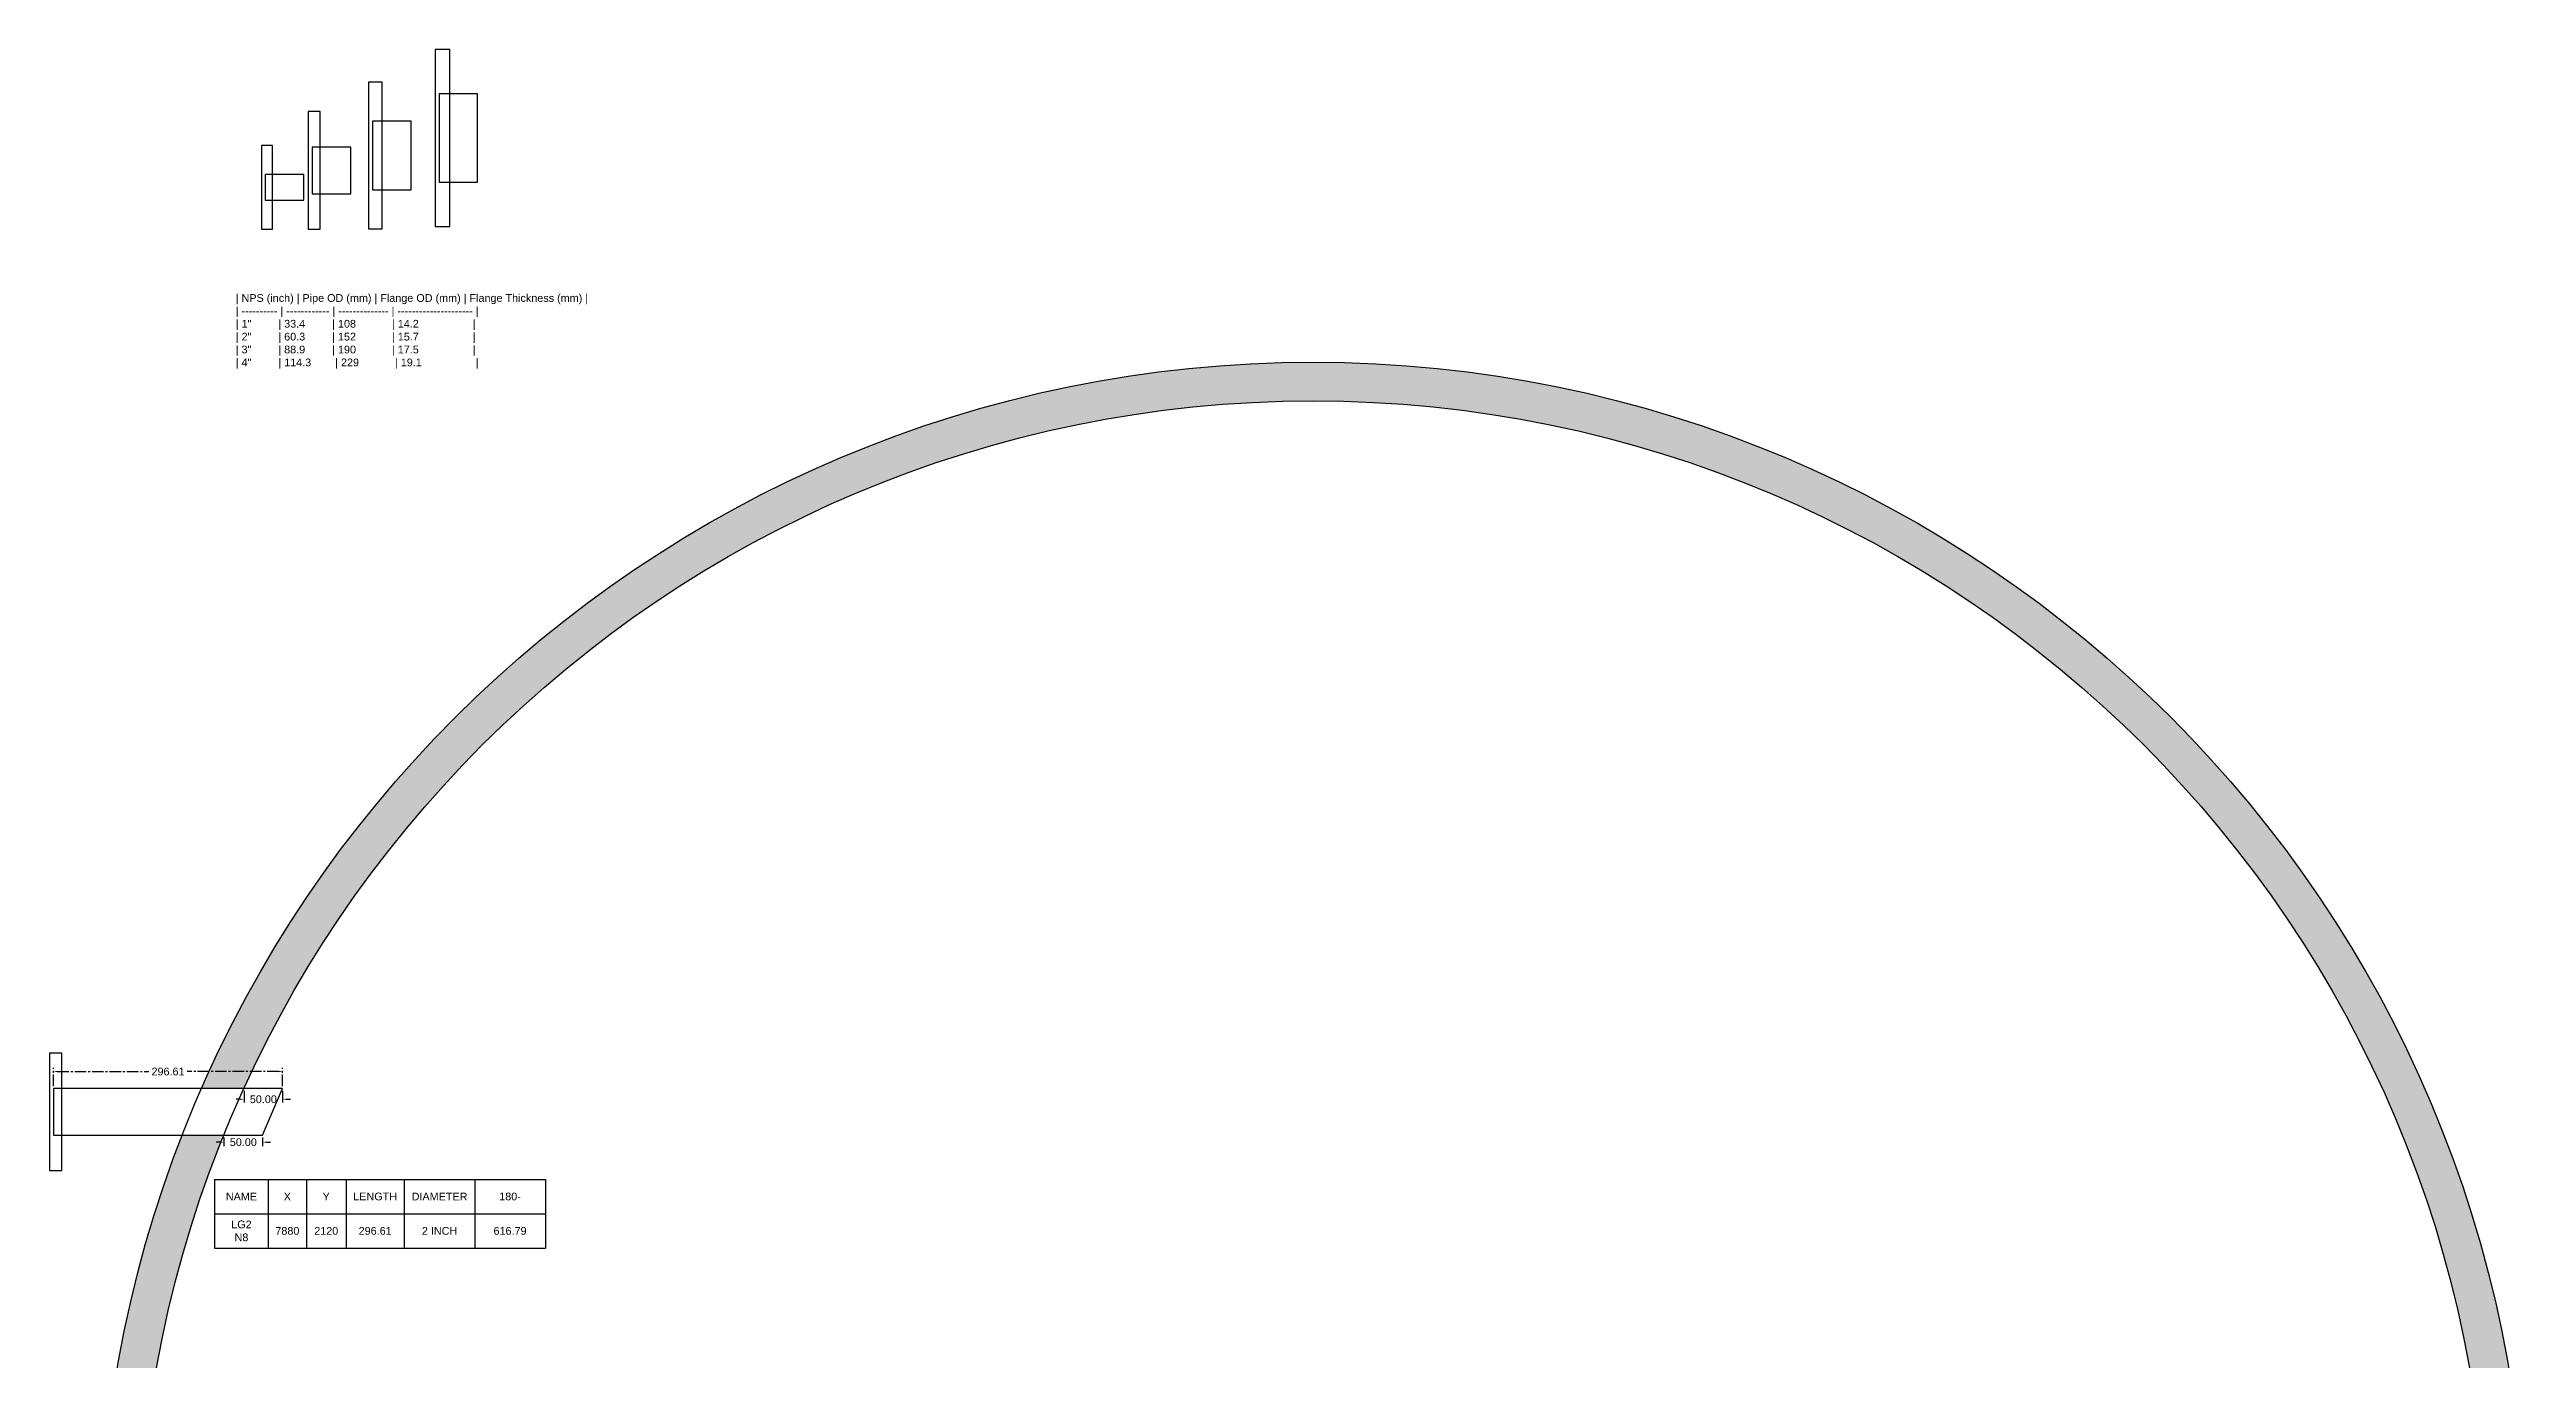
# Model space of a CAD drawing. Header units: millimetres. Extents: x 1187 to 4391, y 18 to 3563.
# Drawn here: x 1187 to 4391, y 1868 to 3563 of the extents above; entities that cross this region are included whole.
import ezdxf

# ---------------------------------------------------------------- set-up
doc = ezdxf.new("R2010")
doc.units = ezdxf.units.MM
doc.header["$LTSCALE"] = 20
doc.header["$MEASUREMENT"] = 0
doc.linetypes.add('CENTER2', pattern=[1.125, 0.75, -0.125, 0.125, -0.125])
doc.layers.get('Defpoints').update_dxf_attribs({"color": 10})
doc.styles.get("Standard").update_dxf_attribs({"font": 'arial.ttf', "height": 10})
doc.dimstyles.get("Standard").update_dxf_attribs({"dimtxt": 10, "dimasz": 5, "dimexe": 5, "dimexo": 3, "dimgap": 5, "dimtad": 0, "dimtih": 1, "dimtoh": 1, "dimzin": 0, "dimdsep": 46, "dimtxsty": 'Standard', "dimcen": -0.09, "dimclrd": 7, "dimclre": 7, "dimclrt": 7, "dimadec": 1, "dimazin": 0, "dimtfac": 1, "dimtofl": 0, "dimtmove": 0, "dimatfit": 3, "dimfxl": 1, "dimtolj": 1, "dimtzin": 0, "dimlwd": 25, "dimlwe": 25, "dimarcsym": 0})

# ---------------------------------------------------------------- blocks, each defined once
blk = doc.blocks.new('*T1')
at = {"color": 0, "linetype": 'ByBlock', "lineweight": -2, "transparency": 16777216}
for p, q in [((0, 0), (427.9, 0)), ((0, 0), (0, -89)), ((69.4, 0), (69.4, -89)), ((118.9, 0), (118.9, -89)), ((170, 0), (170, -89)), ((245.4, 0), (245.4, -89)), ((336.6, 0), (336.6, -89)), ((427.9, 0), (427.9, -89)), ((0, -44.5), (427.9, -44.5)), ((0, -89), (427.9, -89))]:
    blk.add_line(p, q, dxfattribs=at)
at = {"color": 0, "transparency": 16777216, "char_height": 10, "attachment_point": 5}
for s, insert, width in [('NAME', (34.7, -22.2), 69.266), ('X', (94.1, -22.2), 49.392), ('Y', (144.4, -22.2), 50.945), ('LENGTH', (207.7, -22.2), 75.34), ('DIAMETER', (291, -22.2), 91.096), ('180-', (382.2, -22.2), 91.096), ('LG2\\PN8', (34.7, -66.7), 69.266), ('7880', (94.1, -66.7), 49.392), ('2120', (144.4, -66.7), 50.945), ('296.61', (207.7, -66.7), 75.34), ('2 INCH', (291, -66.7), 91.096), ('616.79', (382.2, -66.7), 91.096)]:
    blk.add_mtext(s, dxfattribs=dict(at, insert=insert, width=width))
blk = doc.blocks.new('*D32')
at = {"color": 7, "linetype": 'CENTER2', "lineweight": 25, "transparency": 16777216}
for p, q in [((1438.2, 2215.7), (1438.2, 2199.8)), ((1488.2, 2215.7), (1488.2, 2199.8)), ((1433.2, 2204.8), (1428.2, 2204.8)), ((1493.2, 2204.8), (1498.2, 2204.8))]:
    blk.add_line(p, q, dxfattribs=at)
at = {"color": 7, "transparency": 16777216}
for points in [[(1433.2, 2205.7), (1433.2, 2204), (1438.2, 2204.8)], [(1493.2, 2205.7), (1493.2, 2204), (1488.2, 2204.8)]]:
    blk.add_solid(points, dxfattribs=at)
at = {"layer": 'Defpoints', "color": 0, "transparency": 16777216}
for p in [(1438.2, 2218.7), (1488.2, 2218.7), (1488.2, 2204.8)]:
    blk.add_point(p, dxfattribs=at)
at = {"color": 7, "transparency": 16777216, "insert": (1463.2, 2204.8), "char_height": 10, "attachment_point": 5}
blk.add_mtext('\\A1;50.00', dxfattribs=at)
blk = doc.blocks.new('*D33')
at = {"color": 7, "linetype": 'CENTER2', "lineweight": 25, "transparency": 16777216}
for p, q in [((1407.3, 2149.3), (1402.3, 2149.3)), ((1412.3, 2155.4), (1412.3, 2144.3)), ((1462.3, 2155.4), (1462.3, 2144.3)), ((1467.3, 2149.3), (1472.3, 2149.3))]:
    blk.add_line(p, q, dxfattribs=at)
at = {"color": 7, "transparency": 16777216}
for points in [[(1407.3, 2150.1), (1407.3, 2148.5), (1412.3, 2149.3)], [(1467.3, 2150.1), (1467.3, 2148.5), (1462.3, 2149.3)]]:
    blk.add_solid(points, dxfattribs=at)
at = {"layer": 'Defpoints', "color": 0, "transparency": 16777216}
for p in [(1412.3, 2158.4), (1462.3, 2158.4), (1462.3, 2149.3)]:
    blk.add_point(p, dxfattribs=at)
at = {"color": 7, "transparency": 16777216, "insert": (1437.3, 2149.3), "char_height": 10, "attachment_point": 5}
blk.add_mtext('\\A1;50.00', dxfattribs=at)
blk = doc.blocks.new('*D34')
at = {"color": 7, "linetype": 'CENTER2', "lineweight": 25, "transparency": 16777216}
for p, q in [((1191.6, 2221.7), (1191.6, 2245.7)), ((1488.2, 2221.7), (1488.2, 2245.7)), ((1196.6, 2240.7), (1315, 2240.7)), ((1483.2, 2240.7), (1364.8, 2240.7))]:
    blk.add_line(p, q, dxfattribs=at)
at = {"color": 7, "transparency": 16777216}
for points in [[(1196.6, 2241.6), (1196.6, 2239.9), (1191.6, 2240.7)], [(1483.2, 2241.6), (1483.2, 2239.9), (1488.2, 2240.7)]]:
    blk.add_solid(points, dxfattribs=at)
at = {"layer": 'Defpoints', "color": 0, "transparency": 16777216}
for p in [(1191.6, 2240.7), (1191.6, 2218.7), (1488.2, 2218.7)]:
    blk.add_point(p, dxfattribs=at)
at = {"color": 7, "transparency": 16777216, "insert": (1339.9, 2240.7), "char_height": 10, "attachment_point": 5}
blk.add_mtext('\\A1;296.61', dxfattribs=at)

msp = doc.modelspace()

# ---------------------------------------------------------------- hatches: boundary and pattern name
h = msp.add_hatch()
h.set_pattern_fill('ANGLE', color=256, scale=30)
h.set_pattern_definition([(0, (0, 0), (0, 8.25), [6, -2.25]), (90, (0, 0), (-8.25, 5e-16), [6, -2.25])])
h.paths.add_polyline_path([(1412.268, 2158.443), (1358.472, 2158.443, 0.06742922), (1259.546, 1748.676), (1309.817, 1748.676, -0.06980894)], flags=17)
h.paths.add_polyline_path([(4341.349, 1588.45, -1), (1301.349, 1588.45, -0.01644856), (1304.637, 1688.376), (1254.532, 1688.376, 0.01592391), (1251.349, 1588.45, 1), (4391.349, 1588.45, 0.81217453), (1383.423, 2218.743), (1438.189, 2218.743, -0.80619035)])

# ---------------------------------------------------------------- linework, layer by layer
for points in [[(1685.504, 3334.012), (1704.604, 3334.012), (1704.604, 3563.012), (1685.504, 3563.012)], [(1599.318, 3330.957), (1616.818, 3330.957), (1616.818, 3520.957), (1599.318, 3520.957)], [(1690.504, 3391.362), (1740.504, 3391.362), (1740.504, 3505.662), (1690.504, 3505.662)], [(1521.203, 3330.66), (1536.903, 3330.66), (1536.903, 3482.66), (1521.203, 3482.66)], [(1604.318, 3381.507), (1654.318, 3381.507), (1654.318, 3470.407), (1604.318, 3470.407)], [(1460.769, 3330.66), (1474.969, 3330.66), (1474.969, 3438.66), (1460.769, 3438.66)], [(1526.203, 3376.51), (1576.203, 3376.51), (1576.203, 3436.81), (1526.203, 3436.81)], [(1465.769, 3367.96), (1515.769, 3367.96), (1515.769, 3401.36), (1465.769, 3401.36)], [(1186.58, 2112.593), (1202.28, 2112.593), (1202.28, 2264.593), (1186.58, 2264.593)], [(1191.58, 2158.443), (1462.268, 2158.443), (1488.189, 2218.743), (1191.58, 2218.743)]]:
    msp.add_lwpolyline(points, close=True)
for radius in [1570, 1520]:
    msp.add_circle((2821.349, 1588.45), radius)

# ---------------------------------------------------------------- block references
msp.add_blockref('*T1', (1400.189, 2101.216))

# ---------------------------------------------------------------- texts
at = {"insert": (1427.488, 3246.572), "char_height": 10, "width": 476.05252, "attachment_point": 1}
msp.add_mtext('| NPS (inch) | Pipe OD (mm) | Flange OD (mm) | Flange Thickness (mm) |\\P| ---------- | ------------ | -------------- | --------------------- |\\P| 1"         | 33.4         | 108            | 14.2                  |\\P| 2"         | 60.3         | 152            | 15.7                  |\\P| 3"         | 88.9         | 190            | 17.5                  |\\P| 4"         | 114.3        | 229            | 19.1                  |\\P', dxfattribs=at)

# ---------------------------------------------------------------- dimensions: what is measured, and where the dimension line sits
for base, p1, p2, picture, middle in [((1191.58, 2240.734), (1488.189, 2218.743), (1191.58, 2218.743), '*D34', (1339.885, 2240.734)), ((1488.189, 2204.82), (1438.189, 2218.743), (1488.189, 2218.743), '*D32', (1463.189, 2204.82)), ((1462.268, 2149.294), (1412.268, 2158.443), (1462.268, 2158.443), '*D33', (1437.268, 2149.294))]:
    dim = msp.add_linear_dim(base=base, p1=p1, p2=p2, dimstyle='Standard')
    dim.commit()
    dim.dimension.update_dxf_attribs({"geometry": picture, "text_midpoint": middle})

doc.saveas('drawing.dxf')
